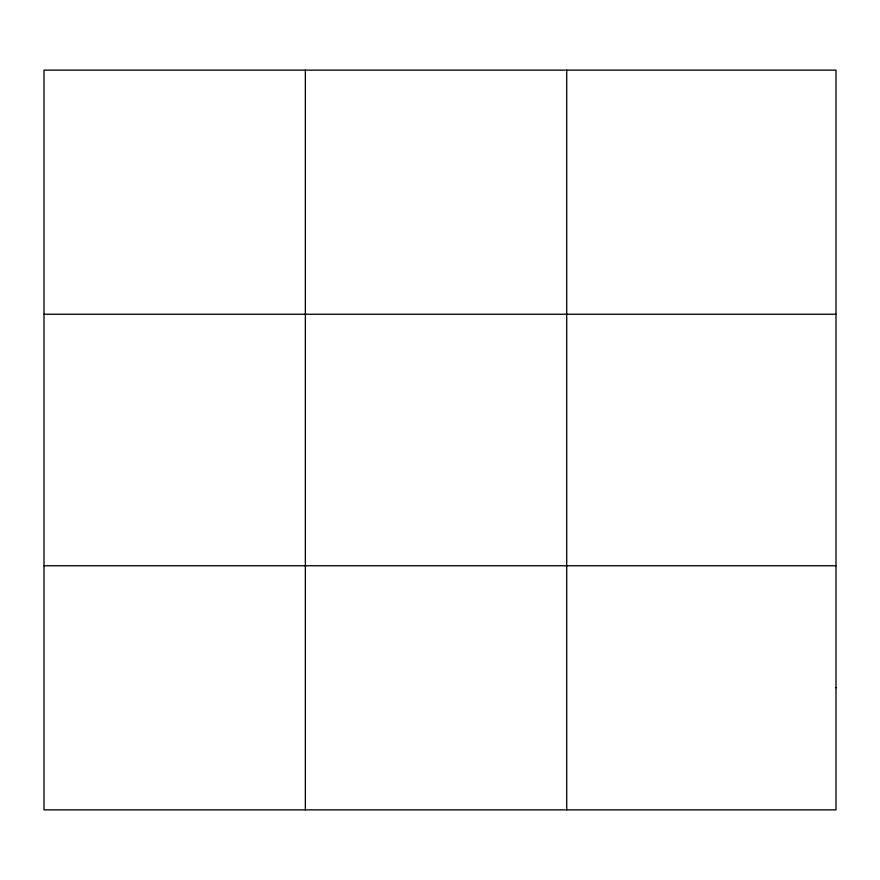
<?xml version="1.0" encoding="UTF-8"?>
<svg xmlns="http://www.w3.org/2000/svg" width="880" height="880" viewBox="0 0 880 880"><rect width="100%" height="100%" fill="white"/><g stroke="black" fill="none" stroke-linecap="round" stroke-linejoin="round"><path stroke-width="1.32" d="M305.36 809.864L305.36 70.136M566.72 809.864L566.72 70.136M44 314.248L836 314.248M44 565.752L836 565.752M836 687.808L836 809.864L44 809.864L44 70.136L836 70.136L836 687.808"/></g></svg>
